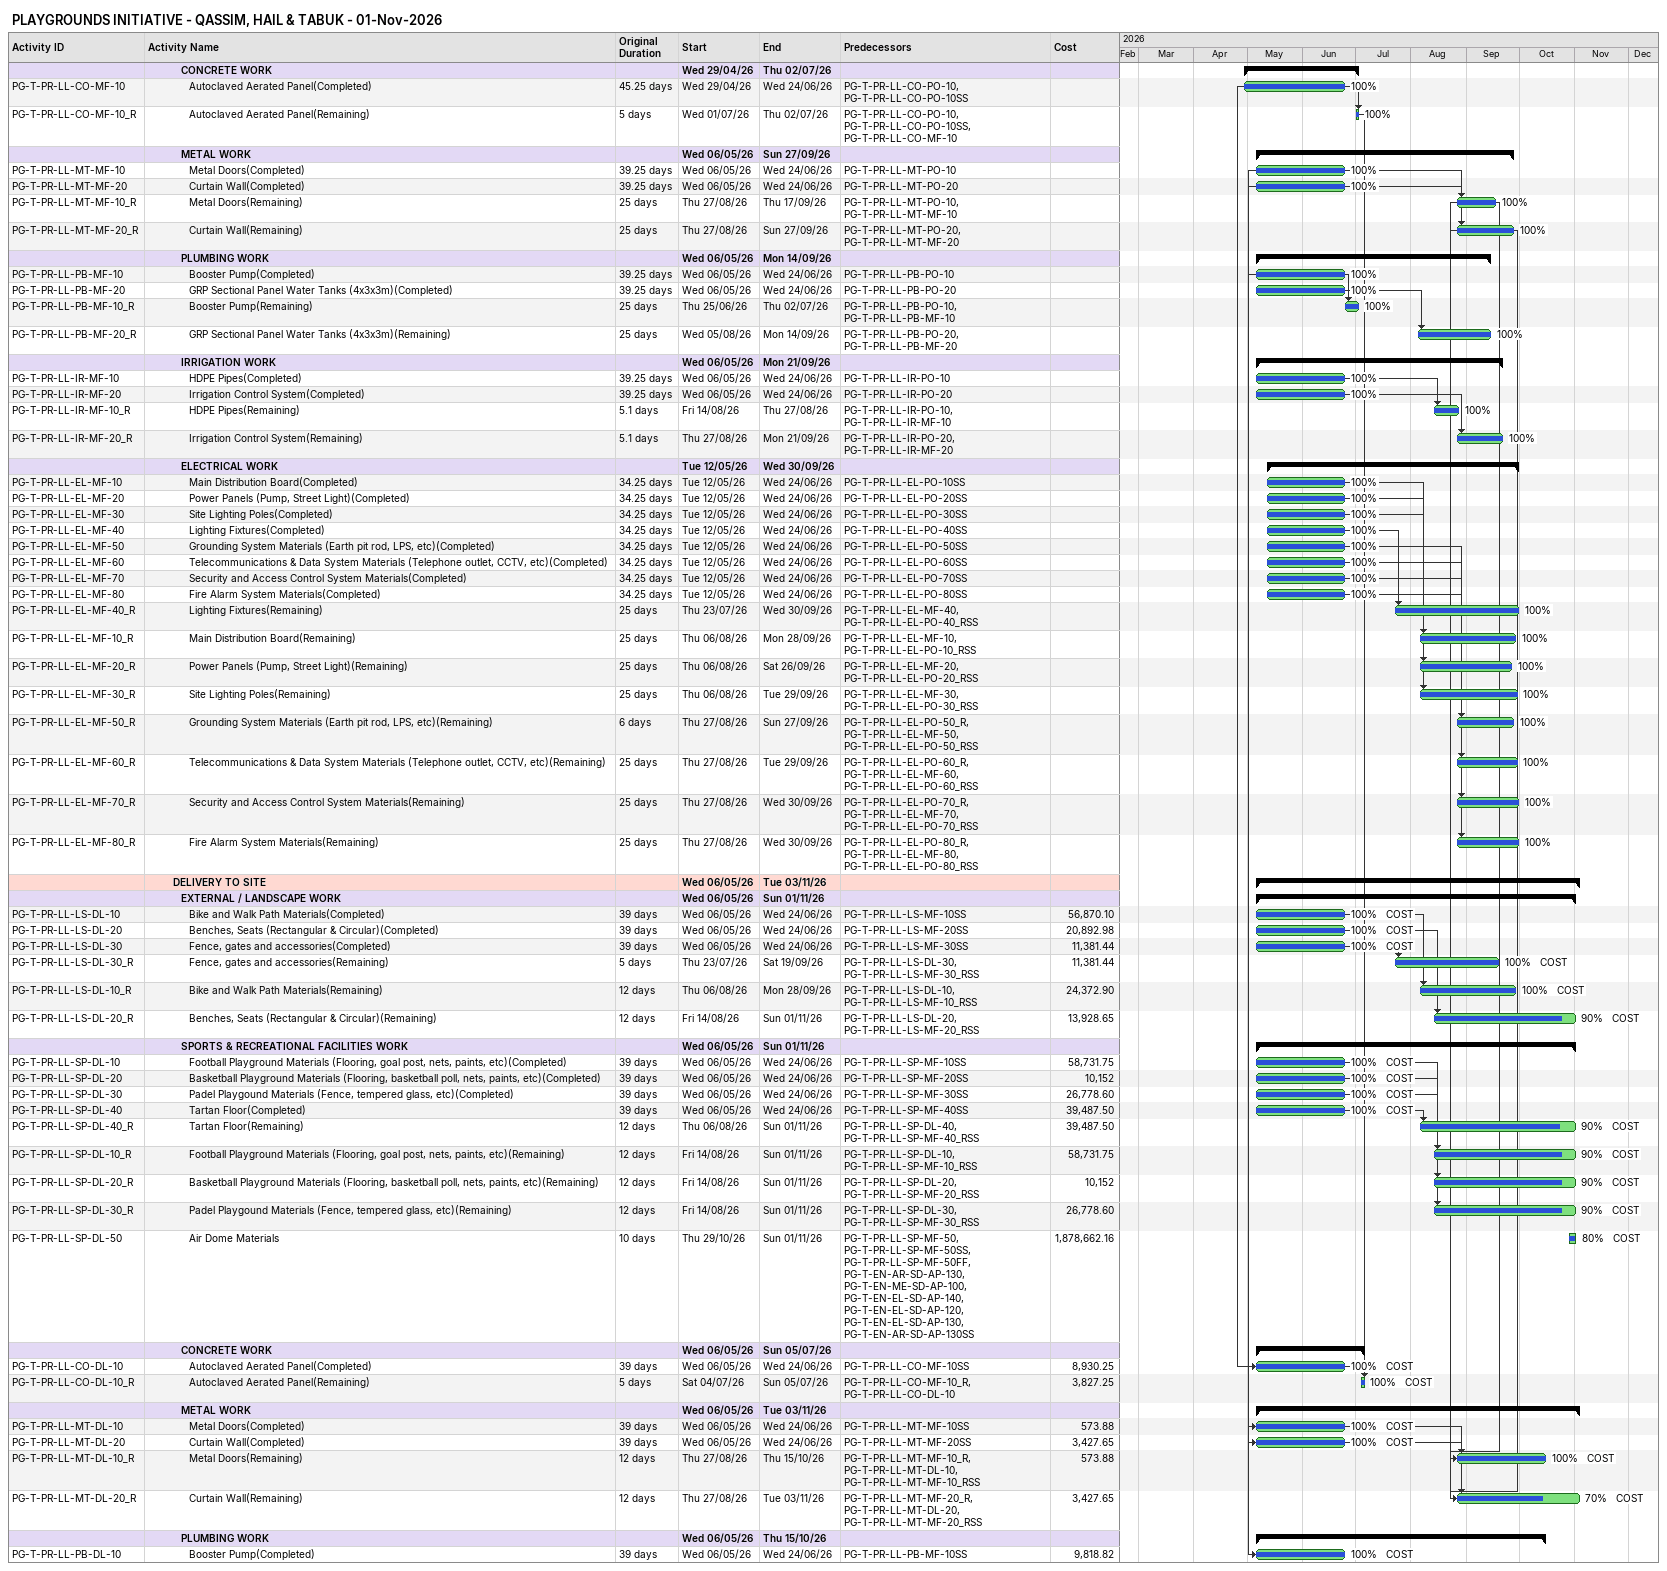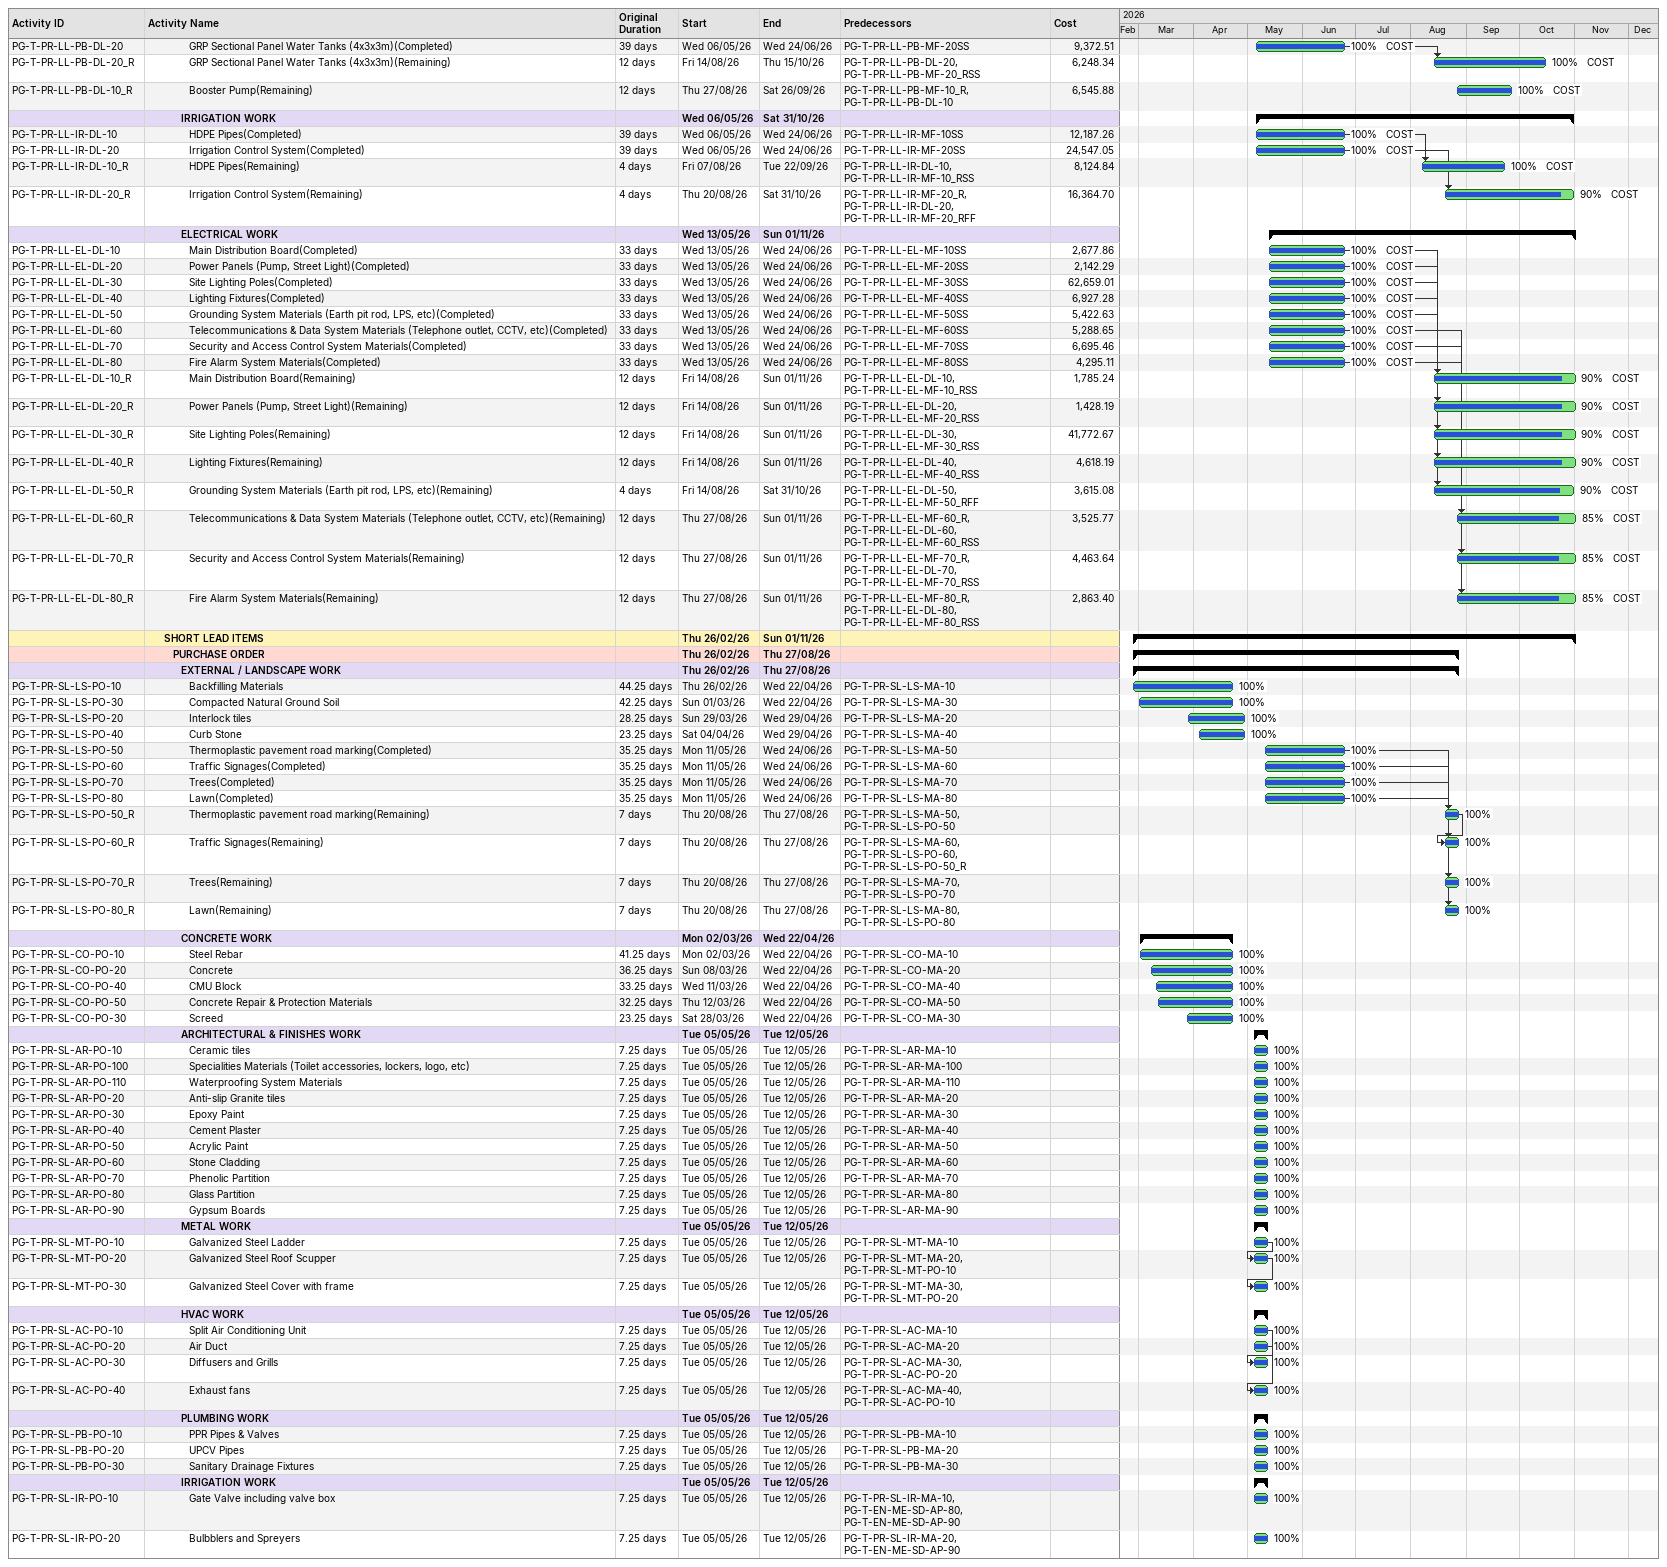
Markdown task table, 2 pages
PLAYGROUNDS INITIATIVE - QASSIM, HAIL & TABUK - 01-Nov-2026

| ID | Level | Task | Original duration | Start | Finish | Predecessors | Resources | % complete | Cost |
|---|---|---|---|---|---|---|---|---|---|
|  | 5 | **CONCRETE WORK** |  | 2026-04-29 | 2026-07-02 |  |  |  |  |
| PG-T-PR-LL-CO-MF-10 | 6 | Autoclaved Aerated Panel(Completed) | 45.25d | 2026-04-29 | 2026-06-24 | PG-T-PR-LL-CO-PO-10, PG-T-PR-LL-CO-PO-10SS |  | 100 |  |
| PG-T-PR-LL-CO-MF-10_R | 6 | Autoclaved Aerated Panel(Remaining) | 5d | 2026-07-01 | 2026-07-02 | PG-T-PR-LL-CO-PO-10, PG-T-PR-LL-CO-PO-10SS, PG-T-PR-LL-CO-MF-10 |  | 100 |  |
|  | 5 | **METAL WORK** |  | 2026-05-06 | 2026-09-27 |  |  |  |  |
| PG-T-PR-LL-MT-MF-10 | 6 | Metal Doors(Completed) | 39.25d | 2026-05-06 | 2026-06-24 | PG-T-PR-LL-MT-PO-10 |  | 100 |  |
| PG-T-PR-LL-MT-MF-20 | 6 | Curtain Wall(Completed) | 39.25d | 2026-05-06 | 2026-06-24 | PG-T-PR-LL-MT-PO-20 |  | 100 |  |
| PG-T-PR-LL-MT-MF-10_R | 6 | Metal Doors(Remaining) | 25d | 2026-08-27 | 2026-09-17 | PG-T-PR-LL-MT-PO-10, PG-T-PR-LL-MT-MF-10 |  | 100 |  |
| PG-T-PR-LL-MT-MF-20_R | 6 | Curtain Wall(Remaining) | 25d | 2026-08-27 | 2026-09-27 | PG-T-PR-LL-MT-PO-20, PG-T-PR-LL-MT-MF-20 |  | 100 |  |
|  | 5 | **PLUMBING WORK** |  | 2026-05-06 | 2026-09-14 |  |  |  |  |
| PG-T-PR-LL-PB-MF-10 | 6 | Booster Pump(Completed) | 39.25d | 2026-05-06 | 2026-06-24 | PG-T-PR-LL-PB-PO-10 |  | 100 |  |
| PG-T-PR-LL-PB-MF-20 | 6 | GRP Sectional Panel Water Tanks (4x3x3m)(Completed) | 39.25d | 2026-05-06 | 2026-06-24 | PG-T-PR-LL-PB-PO-20 |  | 100 |  |
| PG-T-PR-LL-PB-MF-10_R | 6 | Booster Pump(Remaining) | 25d | 2026-06-25 | 2026-07-02 | PG-T-PR-LL-PB-PO-10, PG-T-PR-LL-PB-MF-10 |  | 100 |  |
| PG-T-PR-LL-PB-MF-20_R | 6 | GRP Sectional Panel Water Tanks (4x3x3m)(Remaining) | 25d | 2026-08-05 | 2026-09-14 | PG-T-PR-LL-PB-PO-20, PG-T-PR-LL-PB-MF-20 |  | 100 |  |
|  | 5 | **IRRIGATION WORK** |  | 2026-05-06 | 2026-09-21 |  |  |  |  |
| PG-T-PR-LL-IR-MF-10 | 6 | HDPE Pipes(Completed) | 39.25d | 2026-05-06 | 2026-06-24 | PG-T-PR-LL-IR-PO-10 |  | 100 |  |
| PG-T-PR-LL-IR-MF-20 | 6 | Irrigation Control System(Completed) | 39.25d | 2026-05-06 | 2026-06-24 | PG-T-PR-LL-IR-PO-20 |  | 100 |  |
| PG-T-PR-LL-IR-MF-10_R | 6 | HDPE Pipes(Remaining) | 5.1d | 2026-08-14 | 2026-08-27 | PG-T-PR-LL-IR-PO-10, PG-T-PR-LL-IR-MF-10 |  | 100 |  |
| PG-T-PR-LL-IR-MF-20_R | 6 | Irrigation Control System(Remaining) | 5.1d | 2026-08-27 | 2026-09-21 | PG-T-PR-LL-IR-PO-20, PG-T-PR-LL-IR-MF-20 |  | 100 |  |
|  | 5 | **ELECTRICAL WORK** |  | 2026-05-12 | 2026-09-30 |  |  |  |  |
| PG-T-PR-LL-EL-MF-10 | 6 | Main Distribution Board(Completed) | 34.25d | 2026-05-12 | 2026-06-24 | PG-T-PR-LL-EL-PO-10SS |  | 100 |  |
| PG-T-PR-LL-EL-MF-20 | 6 | Power Panels (Pump, Street Light)(Completed) | 34.25d | 2026-05-12 | 2026-06-24 | PG-T-PR-LL-EL-PO-20SS |  | 100 |  |
| PG-T-PR-LL-EL-MF-30 | 6 | Site Lighting Poles(Completed) | 34.25d | 2026-05-12 | 2026-06-24 | PG-T-PR-LL-EL-PO-30SS |  | 100 |  |
| PG-T-PR-LL-EL-MF-40 | 6 | Lighting Fixtures(Completed) | 34.25d | 2026-05-12 | 2026-06-24 | PG-T-PR-LL-EL-PO-40SS |  | 100 |  |
| PG-T-PR-LL-EL-MF-50 | 6 | Grounding System Materials (Earth pit rod, LPS, etc)(Completed) | 34.25d | 2026-05-12 | 2026-06-24 | PG-T-PR-LL-EL-PO-50SS |  | 100 |  |
| PG-T-PR-LL-EL-MF-60 | 6 | Telecommunications & Data System Materials (Telephone outlet, CCTV, etc)(Completed) | 34.25d | 2026-05-12 | 2026-06-24 | PG-T-PR-LL-EL-PO-60SS |  | 100 |  |
| PG-T-PR-LL-EL-MF-70 | 6 | Security and Access Control System Materials(Completed) | 34.25d | 2026-05-12 | 2026-06-24 | PG-T-PR-LL-EL-PO-70SS |  | 100 |  |
| PG-T-PR-LL-EL-MF-80 | 6 | Fire Alarm System Materials(Completed) | 34.25d | 2026-05-12 | 2026-06-24 | PG-T-PR-LL-EL-PO-80SS |  | 100 |  |
| PG-T-PR-LL-EL-MF-40_R | 6 | Lighting Fixtures(Remaining) | 25d | 2026-07-23 | 2026-09-30 | PG-T-PR-LL-EL-MF-40, PG-T-PR-LL-EL-PO-40_RSS |  | 100 |  |
| PG-T-PR-LL-EL-MF-10_R | 6 | Main Distribution Board(Remaining) | 25d | 2026-08-06 | 2026-09-28 | PG-T-PR-LL-EL-MF-10, PG-T-PR-LL-EL-PO-10_RSS |  | 100 |  |
| PG-T-PR-LL-EL-MF-20_R | 6 | Power Panels (Pump, Street Light)(Remaining) | 25d | 2026-08-06 | 2026-09-26 | PG-T-PR-LL-EL-MF-20, PG-T-PR-LL-EL-PO-20_RSS |  | 100 |  |
| PG-T-PR-LL-EL-MF-30_R | 6 | Site Lighting Poles(Remaining) | 25d | 2026-08-06 | 2026-09-29 | PG-T-PR-LL-EL-MF-30, PG-T-PR-LL-EL-PO-30_RSS |  | 100 |  |
| PG-T-PR-LL-EL-MF-50_R | 6 | Grounding System Materials (Earth pit rod, LPS, etc)(Remaining) | 6d | 2026-08-27 | 2026-09-27 | PG-T-PR-LL-EL-PO-50_R, PG-T-PR-LL-EL-MF-50, PG-T-PR-LL-EL-PO-50_RSS |  | 100 |  |
| PG-T-PR-LL-EL-MF-60_R | 6 | Telecommunications & Data System Materials (Telephone outlet, CCTV, etc)(Remaining) | 25d | 2026-08-27 | 2026-09-29 | PG-T-PR-LL-EL-PO-60_R, PG-T-PR-LL-EL-MF-60, PG-T-PR-LL-EL-PO-60_RSS |  | 100 |  |
| PG-T-PR-LL-EL-MF-70_R | 6 | Security and Access Control System Materials(Remaining) | 25d | 2026-08-27 | 2026-09-30 | PG-T-PR-LL-EL-PO-70_R, PG-T-PR-LL-EL-MF-70, PG-T-PR-LL-EL-PO-70_RSS |  | 100 |  |
| PG-T-PR-LL-EL-MF-80_R | 6 | Fire Alarm System Materials(Remaining) | 25d | 2026-08-27 | 2026-09-30 | PG-T-PR-LL-EL-PO-80_R, PG-T-PR-LL-EL-MF-80, PG-T-PR-LL-EL-PO-80_RSS |  | 100 |  |
|  | 4 | **DELIVERY TO SITE** |  | 2026-05-06 | 2026-11-03 |  |  |  |  |
|  | 5 | **EXTERNAL / LANDSCAPE WORK** |  | 2026-05-06 | 2026-11-01 |  |  |  |  |
| PG-T-PR-LL-LS-DL-10 | 6 | Bike and Walk Path Materials(Completed) | 39d | 2026-05-06 | 2026-06-24 | PG-T-PR-LL-LS-MF-10SS | COST | 100 | 56870.10 |
| PG-T-PR-LL-LS-DL-20 | 6 | Benches, Seats (Rectangular & Circular)(Completed) | 39d | 2026-05-06 | 2026-06-24 | PG-T-PR-LL-LS-MF-20SS | COST | 100 | 20892.98 |
| PG-T-PR-LL-LS-DL-30 | 6 | Fence, gates and accessories(Completed) | 39d | 2026-05-06 | 2026-06-24 | PG-T-PR-LL-LS-MF-30SS | COST | 100 | 11381.44 |
| PG-T-PR-LL-LS-DL-30_R | 6 | Fence, gates and accessories(Remaining) | 5d | 2026-07-23 | 2026-09-19 | PG-T-PR-LL-LS-DL-30, PG-T-PR-LL-LS-MF-30_RSS | COST | 100 | 11381.44 |
| PG-T-PR-LL-LS-DL-10_R | 6 | Bike and Walk Path Materials(Remaining) | 12d | 2026-08-06 | 2026-09-28 | PG-T-PR-LL-LS-DL-10, PG-T-PR-LL-LS-MF-10_RSS | COST | 100 | 24372.90 |
| PG-T-PR-LL-LS-DL-20_R | 6 | Benches, Seats (Rectangular & Circular)(Remaining) | 12d | 2026-08-14 | 2026-11-01 | PG-T-PR-LL-LS-DL-20, PG-T-PR-LL-LS-MF-20_RSS | COST | 90 | 13928.65 |
|  | 5 | **SPORTS & RECREATIONAL FACILITIES WORK** |  | 2026-05-06 | 2026-11-01 |  |  |  |  |
| PG-T-PR-LL-SP-DL-10 | 6 | Football Playground Materials (Flooring, goal post, nets, paints, etc)(Completed) | 39d | 2026-05-06 | 2026-06-24 | PG-T-PR-LL-SP-MF-10SS | COST | 100 | 58731.75 |
| PG-T-PR-LL-SP-DL-20 | 6 | Basketball Playground Materials (Flooring, basketball poll, nets, paints, etc)(Completed) | 39d | 2026-05-06 | 2026-06-24 | PG-T-PR-LL-SP-MF-20SS | COST | 100 | 10152 |
| PG-T-PR-LL-SP-DL-30 | 6 | Padel Playgound Materials (Fence, tempered glass, etc)(Completed) | 39d | 2026-05-06 | 2026-06-24 | PG-T-PR-LL-SP-MF-30SS | COST | 100 | 26778.60 |
| PG-T-PR-LL-SP-DL-40 | 6 | Tartan Floor(Completed) | 39d | 2026-05-06 | 2026-06-24 | PG-T-PR-LL-SP-MF-40SS | COST | 100 | 39487.50 |
| PG-T-PR-LL-SP-DL-40_R | 6 | Tartan Floor(Remaining) | 12d | 2026-08-06 | 2026-11-01 | PG-T-PR-LL-SP-DL-40, PG-T-PR-LL-SP-MF-40_RSS | COST | 90 | 39487.50 |
| PG-T-PR-LL-SP-DL-10_R | 6 | Football Playground Materials (Flooring, goal post, nets, paints, etc)(Remaining) | 12d | 2026-08-14 | 2026-11-01 | PG-T-PR-LL-SP-DL-10, PG-T-PR-LL-SP-MF-10_RSS | COST | 90 | 58731.75 |
| PG-T-PR-LL-SP-DL-20_R | 6 | Basketball Playground Materials (Flooring, basketball poll, nets, paints, etc)(Remaining) | 12d | 2026-08-14 | 2026-11-01 | PG-T-PR-LL-SP-DL-20, PG-T-PR-LL-SP-MF-20_RSS | COST | 90 | 10152 |
| PG-T-PR-LL-SP-DL-30_R | 6 | Padel Playgound Materials (Fence, tempered glass, etc)(Remaining) | 12d | 2026-08-14 | 2026-11-01 | PG-T-PR-LL-SP-DL-30, PG-T-PR-LL-SP-MF-30_RSS | COST | 90 | 26778.60 |
| PG-T-PR-LL-SP-DL-50 | 6 | Air Dome Materials | 10d | 2026-10-29 | 2026-11-01 | PG-T-PR-LL-SP-MF-50, PG-T-PR-LL-SP-MF-50SS, PG-T-PR-LL-SP-MF-50FF, PG-T-EN-AR-SD-AP-130, PG-T-EN-ME-SD-AP-100, PG-T-EN-EL-SD-AP-140, PG-T-EN-EL-SD-AP-120, PG-T-EN-EL-SD-AP-130, PG-T-EN-AR-SD-AP-130SS | COST | 80 | 1878662.16 |
|  | 5 | **CONCRETE WORK** |  | 2026-05-06 | 2026-07-05 |  |  |  |  |
| PG-T-PR-LL-CO-DL-10 | 6 | Autoclaved Aerated Panel(Completed) | 39d | 2026-05-06 | 2026-06-24 | PG-T-PR-LL-CO-MF-10SS | COST | 100 | 8930.25 |
| PG-T-PR-LL-CO-DL-10_R | 6 | Autoclaved Aerated Panel(Remaining) | 5d | 2026-07-04 | 2026-07-05 | PG-T-PR-LL-CO-MF-10_R, PG-T-PR-LL-CO-DL-10 | COST | 100 | 3827.25 |
|  | 5 | **METAL WORK** |  | 2026-05-06 | 2026-11-03 |  |  |  |  |
| PG-T-PR-LL-MT-DL-10 | 6 | Metal Doors(Completed) | 39d | 2026-05-06 | 2026-06-24 | PG-T-PR-LL-MT-MF-10SS | COST | 100 | 573.88 |
| PG-T-PR-LL-MT-DL-20 | 6 | Curtain Wall(Completed) | 39d | 2026-05-06 | 2026-06-24 | PG-T-PR-LL-MT-MF-20SS | COST | 100 | 3427.65 |
| PG-T-PR-LL-MT-DL-10_R | 6 | Metal Doors(Remaining) | 12d | 2026-08-27 | 2026-10-15 | PG-T-PR-LL-MT-MF-10_R, PG-T-PR-LL-MT-DL-10, PG-T-PR-LL-MT-MF-10_RSS | COST | 100 | 573.88 |
| PG-T-PR-LL-MT-DL-20_R | 6 | Curtain Wall(Remaining) | 12d | 2026-08-27 | 2026-11-03 | PG-T-PR-LL-MT-MF-20_R, PG-T-PR-LL-MT-DL-20, PG-T-PR-LL-MT-MF-20_RSS | COST | 70 | 3427.65 |
|  | 5 | **PLUMBING WORK** |  | 2026-05-06 | 2026-10-15 |  |  |  |  |
| PG-T-PR-LL-PB-DL-10 | 6 | Booster Pump(Completed) | 39d | 2026-05-06 | 2026-06-24 | PG-T-PR-LL-PB-MF-10SS | COST | 100 | 9818.82 |
| PG-T-PR-LL-PB-DL-20 | 6 | GRP Sectional Panel Water Tanks (4x3x3m)(Completed) | 39d | 2026-05-06 | 2026-06-24 | PG-T-PR-LL-PB-MF-20SS | COST | 100 | 9372.51 |
| PG-T-PR-LL-PB-DL-20_R | 6 | GRP Sectional Panel Water Tanks (4x3x3m)(Remaining) | 12d | 2026-08-14 | 2026-10-15 | PG-T-PR-LL-PB-DL-20, PG-T-PR-LL-PB-MF-20_RSS | COST | 100 | 6248.34 |
| PG-T-PR-LL-PB-DL-10_R | 6 | Booster Pump(Remaining) | 12d | 2026-08-27 | 2026-09-26 | PG-T-PR-LL-PB-MF-10_R, PG-T-PR-LL-PB-DL-10 | COST | 100 | 6545.88 |
|  | 5 | **IRRIGATION WORK** |  | 2026-05-06 | 2026-10-31 |  |  |  |  |
| PG-T-PR-LL-IR-DL-10 | 6 | HDPE Pipes(Completed) | 39d | 2026-05-06 | 2026-06-24 | PG-T-PR-LL-IR-MF-10SS | COST | 100 | 12187.26 |
| PG-T-PR-LL-IR-DL-20 | 6 | Irrigation Control System(Completed) | 39d | 2026-05-06 | 2026-06-24 | PG-T-PR-LL-IR-MF-20SS | COST | 100 | 24547.05 |
| PG-T-PR-LL-IR-DL-10_R | 6 | HDPE Pipes(Remaining) | 4d | 2026-08-07 | 2026-09-22 | PG-T-PR-LL-IR-DL-10, PG-T-PR-LL-IR-MF-10_RSS | COST | 100 | 8124.84 |
| PG-T-PR-LL-IR-DL-20_R | 6 | Irrigation Control System(Remaining) | 4d | 2026-08-20 | 2026-10-31 | PG-T-PR-LL-IR-MF-20_R, PG-T-PR-LL-IR-DL-20, PG-T-PR-LL-IR-MF-20_RFF | COST | 90 | 16364.70 |
|  | 5 | **ELECTRICAL WORK** |  | 2026-05-13 | 2026-11-01 |  |  |  |  |
| PG-T-PR-LL-EL-DL-10 | 6 | Main Distribution Board(Completed) | 33d | 2026-05-13 | 2026-06-24 | PG-T-PR-LL-EL-MF-10SS | COST | 100 | 2677.86 |
| PG-T-PR-LL-EL-DL-20 | 6 | Power Panels (Pump, Street Light)(Completed) | 33d | 2026-05-13 | 2026-06-24 | PG-T-PR-LL-EL-MF-20SS | COST | 100 | 2142.29 |
| PG-T-PR-LL-EL-DL-30 | 6 | Site Lighting Poles(Completed) | 33d | 2026-05-13 | 2026-06-24 | PG-T-PR-LL-EL-MF-30SS | COST | 100 | 62659.01 |
| PG-T-PR-LL-EL-DL-40 | 6 | Lighting Fixtures(Completed) | 33d | 2026-05-13 | 2026-06-24 | PG-T-PR-LL-EL-MF-40SS | COST | 100 | 6927.28 |
| PG-T-PR-LL-EL-DL-50 | 6 | Grounding System Materials (Earth pit rod, LPS, etc)(Completed) | 33d | 2026-05-13 | 2026-06-24 | PG-T-PR-LL-EL-MF-50SS | COST | 100 | 5422.63 |
| PG-T-PR-LL-EL-DL-60 | 6 | Telecommunications & Data System Materials (Telephone outlet, CCTV, etc)(Completed) | 33d | 2026-05-13 | 2026-06-24 | PG-T-PR-LL-EL-MF-60SS | COST | 100 | 5288.65 |
| PG-T-PR-LL-EL-DL-70 | 6 | Security and Access Control System Materials(Completed) | 33d | 2026-05-13 | 2026-06-24 | PG-T-PR-LL-EL-MF-70SS | COST | 100 | 6695.46 |
| PG-T-PR-LL-EL-DL-80 | 6 | Fire Alarm System Materials(Completed) | 33d | 2026-05-13 | 2026-06-24 | PG-T-PR-LL-EL-MF-80SS | COST | 100 | 4295.11 |
| PG-T-PR-LL-EL-DL-10_R | 6 | Main Distribution Board(Remaining) | 12d | 2026-08-14 | 2026-11-01 | PG-T-PR-LL-EL-DL-10, PG-T-PR-LL-EL-MF-10_RSS | COST | 90 | 1785.24 |
| PG-T-PR-LL-EL-DL-20_R | 6 | Power Panels (Pump, Street Light)(Remaining) | 12d | 2026-08-14 | 2026-11-01 | PG-T-PR-LL-EL-DL-20, PG-T-PR-LL-EL-MF-20_RSS | COST | 90 | 1428.19 |
| PG-T-PR-LL-EL-DL-30_R | 6 | Site Lighting Poles(Remaining) | 12d | 2026-08-14 | 2026-11-01 | PG-T-PR-LL-EL-DL-30, PG-T-PR-LL-EL-MF-30_RSS | COST | 90 | 41772.67 |
| PG-T-PR-LL-EL-DL-40_R | 6 | Lighting Fixtures(Remaining) | 12d | 2026-08-14 | 2026-11-01 | PG-T-PR-LL-EL-DL-40, PG-T-PR-LL-EL-MF-40_RSS | COST | 90 | 4618.19 |
| PG-T-PR-LL-EL-DL-50_R | 6 | Grounding System Materials (Earth pit rod, LPS, etc)(Remaining) | 4d | 2026-08-14 | 2026-10-31 | PG-T-PR-LL-EL-DL-50, PG-T-PR-LL-EL-MF-50_RFF | COST | 90 | 3615.08 |
| PG-T-PR-LL-EL-DL-60_R | 6 | Telecommunications & Data System Materials (Telephone outlet, CCTV, etc)(Remaining) | 12d | 2026-08-27 | 2026-11-01 | PG-T-PR-LL-EL-MF-60_R, PG-T-PR-LL-EL-DL-60, PG-T-PR-LL-EL-MF-60_RSS | COST | 85 | 3525.77 |
| PG-T-PR-LL-EL-DL-70_R | 6 | Security and Access Control System Materials(Remaining) | 12d | 2026-08-27 | 2026-11-01 | PG-T-PR-LL-EL-MF-70_R, PG-T-PR-LL-EL-DL-70, PG-T-PR-LL-EL-MF-70_RSS | COST | 85 | 4463.64 |
| PG-T-PR-LL-EL-DL-80_R | 6 | Fire Alarm System Materials(Remaining) | 12d | 2026-08-27 | 2026-11-01 | PG-T-PR-LL-EL-MF-80_R, PG-T-PR-LL-EL-DL-80, PG-T-PR-LL-EL-MF-80_RSS | COST | 85 | 2863.40 |
|  | 3 | **SHORT LEAD ITEMS** |  | 2026-02-26 | 2026-11-01 |  |  |  |  |
|  | 4 | **PURCHASE ORDER** |  | 2026-02-26 | 2026-08-27 |  |  |  |  |
|  | 5 | **EXTERNAL / LANDSCAPE WORK** |  | 2026-02-26 | 2026-08-27 |  |  |  |  |
| PG-T-PR-SL-LS-PO-10 | 6 | Backfilling Materials | 44.25d | 2026-02-26 | 2026-04-22 | PG-T-PR-SL-LS-MA-10 |  | 100 |  |
| PG-T-PR-SL-LS-PO-30 | 6 | Compacted Natural Ground Soil | 42.25d | 2026-03-01 | 2026-04-22 | PG-T-PR-SL-LS-MA-30 |  | 100 |  |
| PG-T-PR-SL-LS-PO-20 | 6 | Interlock tiles | 28.25d | 2026-03-29 | 2026-04-29 | PG-T-PR-SL-LS-MA-20 |  | 100 |  |
| PG-T-PR-SL-LS-PO-40 | 6 | Curb Stone | 23.25d | 2026-04-04 | 2026-04-29 | PG-T-PR-SL-LS-MA-40 |  | 100 |  |
| PG-T-PR-SL-LS-PO-50 | 6 | Thermoplastic pavement road marking(Completed) | 35.25d | 2026-05-11 | 2026-06-24 | PG-T-PR-SL-LS-MA-50 |  | 100 |  |
| PG-T-PR-SL-LS-PO-60 | 6 | Traffic Signages(Completed) | 35.25d | 2026-05-11 | 2026-06-24 | PG-T-PR-SL-LS-MA-60 |  | 100 |  |
| PG-T-PR-SL-LS-PO-70 | 6 | Trees(Completed) | 35.25d | 2026-05-11 | 2026-06-24 | PG-T-PR-SL-LS-MA-70 |  | 100 |  |
| PG-T-PR-SL-LS-PO-80 | 6 | Lawn(Completed) | 35.25d | 2026-05-11 | 2026-06-24 | PG-T-PR-SL-LS-MA-80 |  | 100 |  |
| PG-T-PR-SL-LS-PO-50_R | 6 | Thermoplastic pavement road marking(Remaining) | 7d | 2026-08-20 | 2026-08-27 | PG-T-PR-SL-LS-MA-50, PG-T-PR-SL-LS-PO-50 |  | 100 |  |
| PG-T-PR-SL-LS-PO-60_R | 6 | Traffic Signages(Remaining) | 7d | 2026-08-20 | 2026-08-27 | PG-T-PR-SL-LS-MA-60, PG-T-PR-SL-LS-PO-60, PG-T-PR-SL-LS-PO-50_R |  | 100 |  |
| PG-T-PR-SL-LS-PO-70_R | 6 | Trees(Remaining) | 7d | 2026-08-20 | 2026-08-27 | PG-T-PR-SL-LS-MA-70, PG-T-PR-SL-LS-PO-70 |  | 100 |  |
| PG-T-PR-SL-LS-PO-80_R | 6 | Lawn(Remaining) | 7d | 2026-08-20 | 2026-08-27 | PG-T-PR-SL-LS-MA-80, PG-T-PR-SL-LS-PO-80 |  | 100 |  |
|  | 5 | **CONCRETE WORK** |  | 2026-03-02 | 2026-04-22 |  |  |  |  |
| PG-T-PR-SL-CO-PO-10 | 6 | Steel Rebar | 41.25d | 2026-03-02 | 2026-04-22 | PG-T-PR-SL-CO-MA-10 |  | 100 |  |
| PG-T-PR-SL-CO-PO-20 | 6 | Concrete | 36.25d | 2026-03-08 | 2026-04-22 | PG-T-PR-SL-CO-MA-20 |  | 100 |  |
| PG-T-PR-SL-CO-PO-40 | 6 | CMU Block | 33.25d | 2026-03-11 | 2026-04-22 | PG-T-PR-SL-CO-MA-40 |  | 100 |  |
| PG-T-PR-SL-CO-PO-50 | 6 | Concrete Repair & Protection Materials | 32.25d | 2026-03-12 | 2026-04-22 | PG-T-PR-SL-CO-MA-50 |  | 100 |  |
| PG-T-PR-SL-CO-PO-30 | 6 | Screed | 23.25d | 2026-03-28 | 2026-04-22 | PG-T-PR-SL-CO-MA-30 |  | 100 |  |
|  | 5 | **ARCHITECTURAL & FINISHES WORK** |  | 2026-05-05 | 2026-05-12 |  |  |  |  |
| PG-T-PR-SL-AR-PO-10 | 6 | Ceramic tiles | 7.25d | 2026-05-05 | 2026-05-12 | PG-T-PR-SL-AR-MA-10 |  | 100 |  |
| PG-T-PR-SL-AR-PO-100 | 6 | Specialities Materials (Toilet accessories, lockers, logo, etc) | 7.25d | 2026-05-05 | 2026-05-12 | PG-T-PR-SL-AR-MA-100 |  | 100 |  |
| PG-T-PR-SL-AR-PO-110 | 6 | Waterproofing System Materials | 7.25d | 2026-05-05 | 2026-05-12 | PG-T-PR-SL-AR-MA-110 |  | 100 |  |
| PG-T-PR-SL-AR-PO-20 | 6 | Anti-slip Granite tiles | 7.25d | 2026-05-05 | 2026-05-12 | PG-T-PR-SL-AR-MA-20 |  | 100 |  |
| PG-T-PR-SL-AR-PO-30 | 6 | Epoxy Paint | 7.25d | 2026-05-05 | 2026-05-12 | PG-T-PR-SL-AR-MA-30 |  | 100 |  |
| PG-T-PR-SL-AR-PO-40 | 6 | Cement Plaster | 7.25d | 2026-05-05 | 2026-05-12 | PG-T-PR-SL-AR-MA-40 |  | 100 |  |
| PG-T-PR-SL-AR-PO-50 | 6 | Acrylic Paint | 7.25d | 2026-05-05 | 2026-05-12 | PG-T-PR-SL-AR-MA-50 |  | 100 |  |
| PG-T-PR-SL-AR-PO-60 | 6 | Stone Cladding | 7.25d | 2026-05-05 | 2026-05-12 | PG-T-PR-SL-AR-MA-60 |  | 100 |  |
| PG-T-PR-SL-AR-PO-70 | 6 | Phenolic Partition | 7.25d | 2026-05-05 | 2026-05-12 | PG-T-PR-SL-AR-MA-70 |  | 100 |  |
| PG-T-PR-SL-AR-PO-80 | 6 | Glass Partition | 7.25d | 2026-05-05 | 2026-05-12 | PG-T-PR-SL-AR-MA-80 |  | 100 |  |
| PG-T-PR-SL-AR-PO-90 | 6 | Gypsum Boards | 7.25d | 2026-05-05 | 2026-05-12 | PG-T-PR-SL-AR-MA-90 |  | 100 |  |
|  | 5 | **METAL WORK** |  | 2026-05-05 | 2026-05-12 |  |  |  |  |
| PG-T-PR-SL-MT-PO-10 | 6 | Galvanized Steel Ladder | 7.25d | 2026-05-05 | 2026-05-12 | PG-T-PR-SL-MT-MA-10 |  | 100 |  |
| PG-T-PR-SL-MT-PO-20 | 6 | Galvanized Steel Roof Scupper | 7.25d | 2026-05-05 | 2026-05-12 | PG-T-PR-SL-MT-MA-20, PG-T-PR-SL-MT-PO-10 |  | 100 |  |
| PG-T-PR-SL-MT-PO-30 | 6 | Galvanized Steel Cover with frame | 7.25d | 2026-05-05 | 2026-05-12 | PG-T-PR-SL-MT-MA-30, PG-T-PR-SL-MT-PO-20 |  | 100 |  |
|  | 5 | **HVAC WORK** |  | 2026-05-05 | 2026-05-12 |  |  |  |  |
| PG-T-PR-SL-AC-PO-10 | 6 | Split Air Conditioning Unit | 7.25d | 2026-05-05 | 2026-05-12 | PG-T-PR-SL-AC-MA-10 |  | 100 |  |
| PG-T-PR-SL-AC-PO-20 | 6 | Air Duct | 7.25d | 2026-05-05 | 2026-05-12 | PG-T-PR-SL-AC-MA-20 |  | 100 |  |
| PG-T-PR-SL-AC-PO-30 | 6 | Diffusers and Grills | 7.25d | 2026-05-05 | 2026-05-12 | PG-T-PR-SL-AC-MA-30, PG-T-PR-SL-AC-PO-20 |  | 100 |  |
| PG-T-PR-SL-AC-PO-40 | 6 | Exhaust fans | 7.25d | 2026-05-05 | 2026-05-12 | PG-T-PR-SL-AC-MA-40, PG-T-PR-SL-AC-PO-10 |  | 100 |  |
|  | 5 | **PLUMBING WORK** |  | 2026-05-05 | 2026-05-12 |  |  |  |  |
| PG-T-PR-SL-PB-PO-10 | 6 | PPR Pipes & Valves | 7.25d | 2026-05-05 | 2026-05-12 | PG-T-PR-SL-PB-MA-10 |  | 100 |  |
| PG-T-PR-SL-PB-PO-20 | 6 | UPCV Pipes | 7.25d | 2026-05-05 | 2026-05-12 | PG-T-PR-SL-PB-MA-20 |  | 100 |  |
| PG-T-PR-SL-PB-PO-30 | 6 | Sanitary Drainage Fixtures | 7.25d | 2026-05-05 | 2026-05-12 | PG-T-PR-SL-PB-MA-30 |  | 100 |  |
|  | 5 | **IRRIGATION WORK** |  | 2026-05-05 | 2026-05-12 |  |  |  |  |
| PG-T-PR-SL-IR-PO-10 | 6 | Gate Valve including valve box | 7.25d | 2026-05-05 | 2026-05-12 | PG-T-PR-SL-IR-MA-10, PG-T-EN-ME-SD-AP-80, PG-T-EN-ME-SD-AP-90 |  | 100 |  |
| PG-T-PR-SL-IR-PO-20 | 6 | Bulbblers and Spreyers | 7.25d | 2026-05-05 | 2026-05-12 | PG-T-PR-SL-IR-MA-20, PG-T-EN-ME-SD-AP-90 |  | 100 |  |
